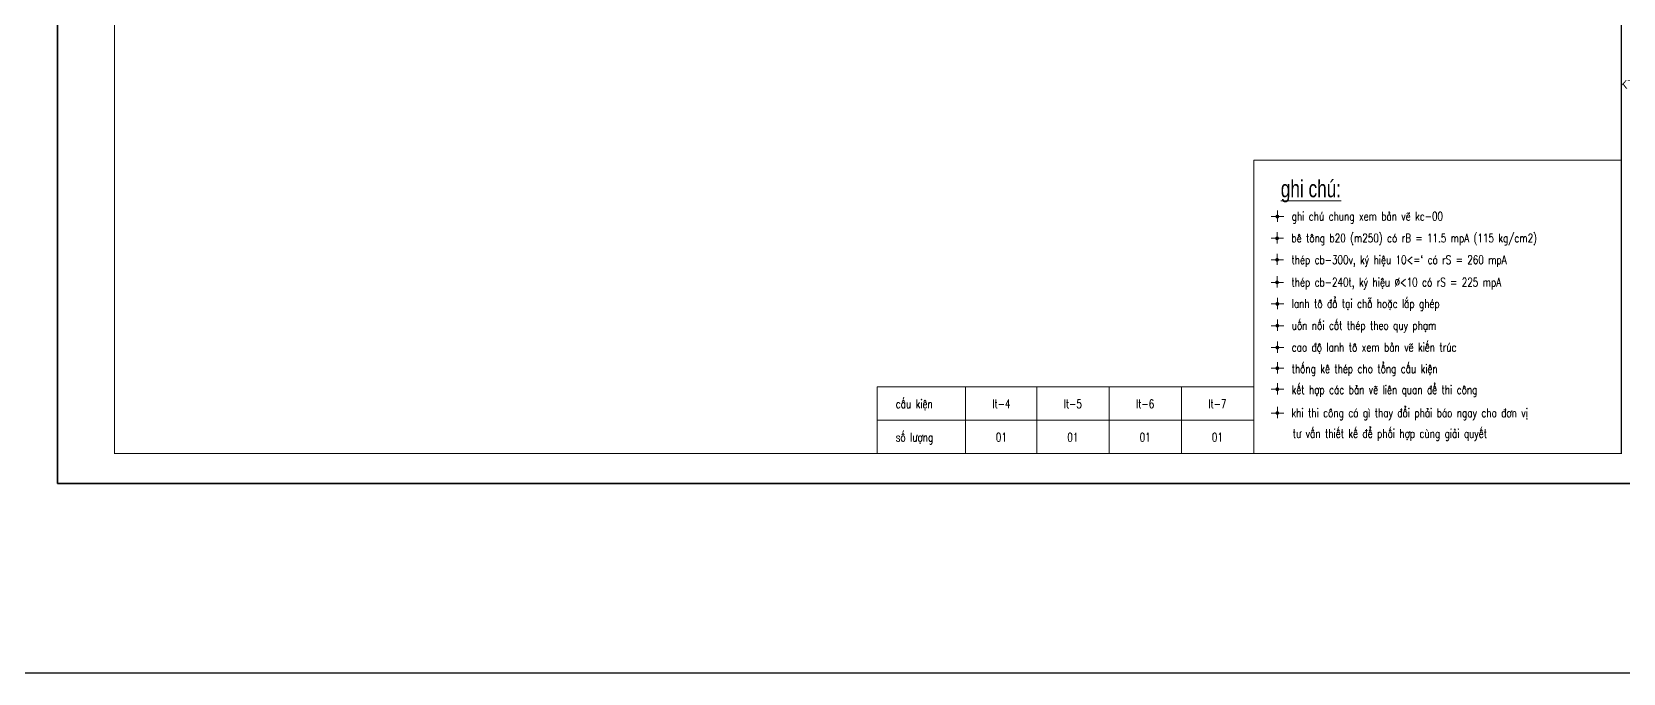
# Model space of a CAD drawing. Extents: x -2098986 to 943, y -1296280 to 73591.
# Drawn here: x -1663721 to -1641447, y -1280800 to -1271828 of the extents above; entities that cross this region are included whole.
import ezdxf
from ezdxf.enums import TextEntityAlignment as Align

# ---------------------------------------------------------------- set-up
doc = ezdxf.new("R2010")
doc.units = 0
doc.header["$LTSCALE"] = 150
doc.layers.get('Defpoints').update_dxf_attribs({"lineweight": 18})
for name, color, linetype, lineweight in [('05.Text', 253, 'Continuous', 18), ('11.Khung bo', 32, 'Continuous', 50), ('12.Khung', 36, 'Continuous', 25), ('KCVN-THAY', 7, 'Continuous', 25), ('LS-DIM', 251, 'Continuous', 13), ('LS-TEXT', 60, 'Continuous', 20), ('LS-THAY', 7, 'Continuous', 20)]:
    doc.layers.add(name, color=color, linetype=linetype, lineweight=lineweight)
doc.layers.add('Tpl_Bound', color=1, linetype='Continuous', plot=False)
doc.styles.add('LS.TEXT', font='vnromadi.shx', dxfattribs={"width": 0.7, "height": 4})
doc.styles.add('VnAvantH', font='')
doc.styles.add('vnsimpli', font='vnsimli.shx', dxfattribs={"width": 0.75})
doc.styles.get('VnAvantH').set_extended_font_data('.VnAvantH')

# ---------------------------------------------------------------- blocks, each defined once
blk = doc.blocks.new('*U4')
at = {"layer": 'KCVN-THAY', "color": 140}
blk.add_lwpolyline([(214871.76, 86966.68), (215381.8, 86966.68), (215381.8, 86579.68), (214871.76, 86579.68)], close=True, dxfattribs=at)
blk = doc.blocks.new('100')
at = {"layer": '11.Khung bo', "const_width": 26.7}
blk.add_lwpolyline([(1860913, -945240), (1860913, -916940), (1896063, -916940), (1896063, -945240)], close=True, dxfattribs=at)
blk.add_lwpolyline([(1860913, -945240), (1860913, -916940), (1896063, -916940), (1896063, -945240)], close=True, dxfattribs=at)
blk.add_lwpolyline([(1860913, -945240), (1860913, -916940), (1896063, -916940), (1896063, -945240)], close=True, dxfattribs=at)
at = {"layer": '12.Khung'}
blk.add_lwpolyline([(1901579, -945940), (1901579, -916240), (1859580, -916240), (1859580, -945940)], close=True, dxfattribs=at)
blk.add_lwpolyline([(1901579, -945940), (1901579, -916240), (1859580, -916240), (1859580, -945940)], close=True, dxfattribs=at)
blk.add_lwpolyline([(1901579, -945940), (1901579, -916240), (1859580, -916240), (1859580, -945940)], close=True, dxfattribs=at)
at = {"layer": '05.Text', "style": 'VnAvantH'}
blk.add_text('KTS.lª thÕ trinh', height=198, dxfattribs=at).set_placement((1898428, -936733), align=Align.RIGHT)
blk = doc.blocks.new('n')
at = {"layer": 'LS-TEXT', "linetype": 'Continuous'}
for p, q in [((-27, 0), (-175, 0)), ((-175, 0), (188, 0)), ((0, 0), (0, 178)), ((0, 178), (0, -151))]:
    blk.add_line(p, q, dxfattribs=at)
at = {"layer": 'LS-TEXT', "linetype": 'Continuous', "const_width": 54}
blk.add_lwpolyline([(-27, 0, 1), (27, 0, 1)], format="xyb", close=True, dxfattribs=at)
blk = doc.blocks.new('Secret-Ghi Chu Lanh To')
at = {"layer": 'LS-THAY'}
blk.add_lwpolyline([(-1179723, -3422658), (-1171146, -3422658), (-1171146, -3429499), (-1179723, -3429499)], close=True, dxfattribs=at)
for p, xscale, yscale, zscale in [((-1179171, -3423973), 0.7999999998137355, 0.7999999998137355, 0.7999999998137355), ((-1179176, -3424480), 0.8000000000465661, 0.8000000000465661, 0.8000000000465661), ((-1179176, -3424981), 0.8000000000465661, 0.8000000000465661, 0.8000000000465661), ((-1179177, -3425508), 0.8000000000465661, 0.8000000000465661, 0.8000000000465661), ((-1179171, -3426009), 0.7999999998137355, 0.7999999998137355, 0.7999999998137355), ((-1179171, -3426518), 0.7999999998137355, 0.7999999998137355, 0.7999999998137355), ((-1179171, -3427027), 0.7999999998137355, 0.7999999998137355, 0.7999999998137355), ((-1179171, -3427509), 0.7999999998137355, 0.7999999998137355, 0.7999999998137355), ((-1179171, -3427999), 0.7999999998137355, 0.7999999998137355, 0.7999999998137355), ((-1179171, -3428554), 0.7999999998137355, 0.7999999998137355, 0.7999999998137355)]:
    blk.add_blockref('n', p, dxfattribs=dict(at, xscale=xscale, yscale=yscale, zscale=zscale))
at = {"layer": 'LS-TEXT', "width": 0.75}
for s, height, style, p in [('%%Ughi chó:', 400, 'LS.TEXT', (-1179090, -3423524)), ('   ghi chó chung xem b¶n vÏ kc-00', 200, 'vnsimpli', (-1179171, -3424067)), ('   bª t«ng b20 (m250) cã rB = 11.5 mpA (115 kg/cm2)', 200, 'vnsimpli', (-1179177, -3424574)), ('   thÐp cb-300v, ký hiÖu 10<=` cã rS = 260 mpA', 200, 'vnsimpli', (-1179177, -3425081)), ('   thÐp cb-240t, ký hiÖu %%C<10 cã rS = 225 mpA', 200, 'vnsimpli', (-1179177, -3425604)), ('   lanh t« ®æ t¹i chç hoÆc l¾p ghÐp', 200, 'vnsimpli', (-1179171, -3426103)), ('   uèn nèi cèt thÐp theo quy ph¹m', 200, 'vnsimpli', (-1179171, -3426612)), ('   cao ®é lanh t« xem b¶n vÏ kiÕn tróc', 200, 'vnsimpli', (-1179171, -3427121)), ('   thèng kª thÐp cho tæng cÊu kiÖn', 200, 'vnsimpli', (-1179173, -3427621)), ('   kÕt hîp c¸c b¶n vÏ liªn quan ®Ó thi c«ng', 200, 'vnsimpli', (-1179173, -3428111)), ('   khi thi c«ng cã g× thay ®æi ph¶i b¸o ngay cho ®¬n vÞ', 200, 'vnsimpli', (-1179176, -3428650)), ('t\xad vÊn thiÕt kÕ ®Ó phèi hîp cïng gi¶i quyÕt', 200, 'vnsimpli', (-1178811, -3429132))]:
    blk.add_text(s, height=height, dxfattribs=dict(at, style=style)).set_placement(p)

msp = doc.modelspace()

# ---------------------------------------------------------------- linework, layer by layer
at = {"layer": 'LS-THAY'}
for p, q in [((-1651886.5, -1276794.5), (-1651886.5, -1277727.9)), ((-1651886.5, -1276794.5), (-1646619, -1276794.5)), ((-1650654.7, -1276794.5), (-1650654.7, -1277727.9)), ((-1649654.7, -1276794.5), (-1649654.7, -1277727.9)), ((-1648642.8, -1276794.5), (-1648642.8, -1277727.9)), ((-1647630.9, -1276794.5), (-1647630.9, -1277727.9)), ((-1646619, -1276794.5), (-1646619, -1277727.9)), ((-1651886.5, -1277261.2), (-1646619, -1277261.2)), ((-1651886.5, -1277727.9), (-1646619, -1277727.9))]:
    msp.add_line(p, q, dxfattribs=at)
at = {"layer": 'Tpl_Bound', "color": 1}
msp.add_lwpolyline([(-1663363, -1278147.9), (-1663363, -1260327.9), (-1638163, -1260327.9), (-1638163, -1278147.9)], close=True, dxfattribs=at)

# ---------------------------------------------------------------- block references
at = {"layer": '05.Text', "xscale": 0.6000055114637588, "yscale": 0.6000055114637588, "zscale": 0.6000055114637588}
msp.add_blockref('100', (-2779121, -710578.8), dxfattribs=at)
at = {"layer": 'Defpoints', "xscale": 60, "yscale": 60, "zscale": 60}
msp.add_blockref('*U4', (-14558269.4, -6475580.3), dxfattribs=at)
at = {"layer": 'LS-DIM', "xscale": 0.6, "yscale": 0.6, "zscale": 0.6}
msp.add_blockref('Secret-Ghi Chu Lanh To', (-938785.2, 779971.7), dxfattribs=at)

# ---------------------------------------------------------------- texts
at = {"layer": 'LS-TEXT', "style": 'vnsimpli', "width": 0.75}
for s, p in [('cÊu kiÖn', (-1651628.2, -1277092.8)), ('sè l\xadîng', (-1651628.2, -1277559.5))]:
    msp.add_text(s, height=120, dxfattribs=at).set_placement(p)
for s, p in [('lt-4', (-1650150.5, -1277092.8)), ('lt-5', (-1649150.5, -1277092.8)), ('lt-6', (-1648138.6, -1277092.8)), ('lt-7', (-1647126.7, -1277092.8)), ('01', (-1650150.5, -1277559.5)), ('01', (-1649150.5, -1277559.5)), ('01', (-1648138.6, -1277559.5)), ('01', (-1647126.7, -1277559.5))]:
    msp.add_text(s, height=120, dxfattribs=at).set_placement(p, align=Align.CENTER)

doc.saveas('drawing.dxf')
